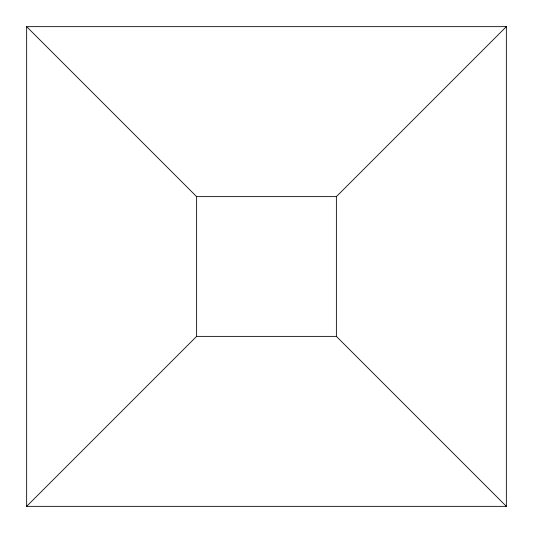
<?xml version="1.0" encoding="UTF-8"?>
<svg xmlns="http://www.w3.org/2000/svg" width="533" height="533" viewBox="0 0 533 533"><rect width="100%" height="100%" fill="white"/><g stroke="black" fill="none" stroke-linecap="round" stroke-linejoin="round"><path stroke-width="0.8" d="M26.65 506.35L196.624 336.376L196.624 196.624L26.65 26.65L506.35 26.65L506.35 506.35L26.65 506.35L26.65 26.65M506.35 506.35L336.376 336.376L336.376 196.624L506.35 26.65M196.624 196.624L336.376 196.624M196.624 336.376L336.376 336.376"/></g></svg>
